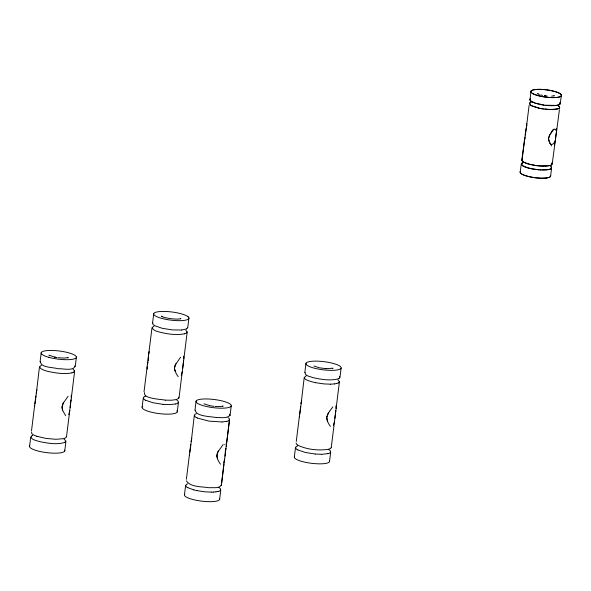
<?xml version="1.0" encoding="UTF-8"?>
<svg xmlns="http://www.w3.org/2000/svg" width="591" height="591" viewBox="0 0 591 591"><rect width="100%" height="100%" fill="white"/><g stroke="black" fill="none" stroke-linecap="round" stroke-linejoin="round"><path stroke-width="0.89" d="M35.8 397.891L39.471 366.73M190.679 446.382L194.343 415.222M300.56 408.551L304.232 377.39M61.989 406.896L62.749 410.605L65.653 415.724M174.508 368.23L175.446 364.625L180.595 357.237M216.86 455.75L217.798 452.145L222.947 444.757M327.621 414.446C325.442 418.502 327.946 423.09 330.413 426.384M174.552 369.02L174.515 367.934M218.138 451.546C215.346 455.691 217.843 460.744 220.524 464.216M326.757 417.623L327.407 420.925M189.46 455.417L190.324 448.643M551.632 145.911L549.165 141.485L548.537 138.449M548.529 138.745L549.364 135.487L553.87 129.133M34.596 406.32L35.844 395.97M299.356 416.98L300.605 406.63M525.273 134.541L525 139.343M148.363 356.942L148.215 360.584M179.007 397.876L187.14 332.452M190.716 444.462L189.755 452.181M223.819 464.304L221.359 485.396L229.493 419.972L226.22 446.301M331.248 447.564L339.382 382.141M66.487 436.904L71.348 397.809L71.171 395.187M151.99 327.702L147.137 366.797L147.248 369.102M183.867 358.781L183.69 356.166M336.109 408.47L335.932 405.854M529.108 105.368L525.791 132.207M551.366 165.044L552.171 164.158L556.641 130.655M35.741 398.925L34.884 403.69M300.531 409.149L299.644 414.35M70.115 407.642L70.506 403.483M182.641 368.621L183.594 360.916M224.994 456.141L225.378 451.975M334.875 418.31L335.836 410.582M526.012 128.631L525.288 134.453M555.533 138.922L555.836 135.804M68.068 396.265L62.919 403.653L62.018 407.923M548.544 138.338L549.948 134.534M148.016 361.98L147.41 364.662M560.142 103.713L559.906 102.908M74.577 370.912L73.41 372.33M187.103 331.883L186.468 332.984L184.436 333.826M186.291 480.838C190.79 487.42 201.945 486.533 209.244 487.745C212.738 487.272 219.527 488.956 221.226 484.997M296.18 443.006L296.261 443.826L297.591 445.119M339.337 381.572L337.889 379.836M521.838 159.814L524.867 137.097M521.897 160.102L522.023 159.762M529.942 99.849L530.083 99.318M187.613 327.769L186.497 328.951M229.825 415.672L229.574 414.202M331.137 447.572L330.908 448.104M521.919 163.064C520.058 168.376 535.084 168.716 538.394 169.868M521.41 163.692L521.484 164.409M529.477 103.248L530.511 104.984M534.678 103.011L531.22 101.401L529.979 100.071L530.984 91.295M558.052 108.751L559.514 108.087L559.382 106.653M559.699 107.754L559.736 107.407M560.128 103.853L559.913 102.612M70.336 403.49L71.075 399.915M225.208 451.982L225.954 448.414M29.594 446.183L30.754 436.845M31.508 430.795L34.61 405.825M40.055 362.047L41.215 352.701M64.744 450.933L65.904 441.588M71.348 397.809L74.621 371.473M75.197 366.789L76.409 357.045M142.113 407.162L143.281 397.817M144.027 391.767L147.137 366.797M152.574 323.018L153.734 313.673M177.263 411.905L178.423 402.56M187.724 327.769L188.928 318.024M184.466 494.682L185.633 485.337M186.379 479.286L189.482 454.316M194.927 410.538L196.086 401.193M219.616 499.425L220.775 490.079M230.076 415.288L231.236 405.943A17.752 4.1 7.1 0 0 206.015 398.947A17.752 4.1 7.1 0 0 203.74 405.818A17.752 4.1 7.1 0 0 231.236 405.943M294.355 456.843L295.515 447.505M296.268 441.455L299.371 416.485M304.816 372.707L305.975 363.362M329.505 461.593L330.665 452.248M339.958 377.45L341.125 368.112A17.752 4.1 7.1 0 0 315.897 361.116A17.752 4.1 7.1 0 0 313.622 367.986A17.752 4.1 7.1 0 0 341.125 368.112M190.494 448.635L190.612 447.55M520.228 171.892L521.306 163.833M550.561 176.251L551.669 167.829M559.433 109.734L556.67 130.456L556.619 128.646M558.103 105.146L560.231 103.735L561.317 95.661M555.895 135.332L556.419 132.281M524.498 140.894L522.112 159.614M62.04 406.423L63.606 402.515M174.559 367.395L175.18 365.201M326.801 417.083L328.559 412.813M36.199 393.059L36.332 392.35M69.76 410.575L68.748 414.646M148.718 354.039L149.213 351.608M182.279 371.547L181.274 375.617M191.07 441.558L191.816 438.323M224.632 459.067L223.627 463.137M300.959 403.727L301.122 402.863M334.521 421.235L333.509 425.306M526.337 126.09L526.854 123.748M555.2 141.456L554.306 144.98M36.383 392.077L36.938 389.831M301.144 402.737L301.705 400.491M525.709 132.768L525.2 134.955M555.341 140.385C554.727 142.32 552.038 146.376 550.029 143.62M550.797 133.234L551.935 131.076M175.239 365.083L176.125 363.487M526.352 126.799L526.995 125.558M327.695 414.313L328.027 413.715M529.92 99.332L530.29 99.066M539.095 108.101C536.968 107.082 527.586 106.291 530.171 102.509M560.238 103.713L559.618 104.489M551.566 168.036L550.871 168.775M339.3 381.949L338.2 382.968M31.633 431.969C30.776 434.607 35.113 435.404 36.797 436.261M229.951 415.451C226.545 418.746 220.746 417.357 216.402 417.556M305.126 372.5C304.291 376.075 310.866 376.556 313.067 377.649C321.378 379.444 330.384 381.129 338.709 378.661M339.626 377.989L339.581 376.541M152.781 322.981L153.032 324.459L154.879 325.796L162.237 328.308L172.254 329.896L181.555 330.029M329.579 411.262L328.094 413.604M218.205 451.435L218.478 451.007M329.704 411.077L332.829 406.926M552.289 130.581L552.6 130.205M552.969 129.828L555.097 129.052L556.567 131.232M67.832 357.917L68.32 357.54L64.227 358.109L57.933 357.695M180.351 318.889L180.846 318.512C179.088 320.145 162.835 318.121 161.476 316.119L161.941 316.746M222.704 406.409L223.199 406.032L220.022 406.578L215.043 406.438M332.593 368.577L333.08 368.2L325.951 368.688M553.974 95.993L554.395 95.676L551.573 96.178M530.09 99.022L530.489 98.882M529.551 103.056L531.058 102.088M551.551 164.933L552.083 164.158L551.743 163.205M559.315 108.035L558.938 108.33M521.484 163.5L523.434 162.407M40.498 361.722C40.58 367.905 53.641 367.203 58.021 368.754C61.804 368.252 74.414 371.606 74.821 365.881M144.529 392.594C142.734 398.866 161.446 399.213 165.236 400.144M195.37 410.213C195.466 416.515 211.512 416.5 216.306 417.549M530.326 102.487L530.999 102.213M559.278 104.614L556.958 105.412M522.259 162.931L523.633 162.451M551.218 165.059L548.891 165.857M550.649 169.115L546.387 170.023L539.782 169.809M32.01 435.633C28.287 439.298 37.994 440.989 40.461 441.78C48.329 443.265 56.825 444.883 64.648 442.46M64.692 442.445L65.867 440.997L64.072 439.083M338.739 378.639L339.249 378.343M330.532 448.451L328.493 449.293M558.717 108.67L553.272 109.653L544.902 109.076M73.365 372.345L71.91 372.855M338.126 383.005L336.671 383.515M41.422 365.238C35.94 368.356 46.497 371.163 49.179 371.665C56.581 373.194 64.353 374.325 71.858 372.869M153.948 326.21C148.962 328.286 156.526 331.647 158.802 331.869C167.054 334.048 175.845 335.37 184.326 333.856M550.613 165.31L545.678 166.182M186.468 328.973L181.629 330.022M32.054 435.619L32.712 435.353M196.301 413.73C193.493 414.099 194.461 417.143 196.64 417.623M306.182 375.898C299.681 379.452 313.725 382.155 315.505 382.68M187.583 483.844C184.887 484.236 185.64 487.243 187.923 487.73M297.472 446.013C294.658 446.412 295.626 449.382 297.812 449.899M557.608 108.877L550.583 109.49M549.298 169.395L551.447 168.531L551.248 166.935M145.748 396.169C142.852 396.302 142.793 399.582 145.571 400.21M176.258 399.605L178.674 398.415L178.785 397.196M175.667 403.956C177.765 403.948 179.753 401.392 176.931 400.262M226.789 421.346C228.909 421.346 230.763 418.768 228 417.667M327.909 453.637C330.509 453.711 331.728 450.645 328.832 449.744M218.02 491.476C220.687 491.549 221.773 488.476 218.943 487.575M176.207 399.619L171.486 400.225L165.332 400.144M175.608 403.963L169.499 404.606L163.109 404.347M336.56 383.544L334.572 383.906M226.678 421.376L222.098 421.959M328.441 449.308C318.15 450.807 307.076 449.611 297.628 445.149M327.85 453.652L321.733 454.294M217.961 491.483L215.974 491.845M557.911 105.102L553.745 105.737M549.202 169.418L542.516 169.935M556.072 105.427L545.427 105.213M548.064 165.864L540.322 165.945M334.506 383.914L330.45 384.18M215.907 491.86L213.381 492.074M211.851 492.126L213.299 492.074M222.017 421.967L208.933 421.117L197.667 418.125M223.959 444.602L224.381 444.676M553.811 105.612C546.645 106.003 539.228 104.932 532.624 102.051M545.685 166.056L543.151 166.078M330.354 384.18L323.957 383.914L315.609 382.695M321.637 454.294L315.35 454.036M211.755 492.126L205.358 491.86L197.002 490.641M549.364 109.631L539.044 108.271L530.622 105.287M543.011 166.204L537.359 165.657M541.223 170.068L536.842 169.521M326.033 368.695L319.435 367.801L313.917 366.028M539.701 166.027L535.956 165.473M163.005 404.34L152.988 402.752L145.622 400.24M315.239 454.028L305.222 452.44L297.864 449.928M547.222 96.052L544.355 95.683M213.927 406.327L209.546 405.633M544.015 105.028L535.697 103.218M543.476 109.069L539.118 108.286M537.256 165.776L530.149 164.357L524.564 162.495M535.416 169.514L531.05 168.731M544.318 95.676L545.279 95.823M535.852 165.591C531.191 164.424 524.786 164.461 521.809 160.161M55.805 357.363L54.675 357.141L56.825 357.533M531.028 168.546L529.676 168.236M54.771 357.163L48.957 355.147L49.422 355.775M209.65 405.655L204.006 403.801M196.906 490.619L193.841 489.895M542.545 95.336L540.876 94.922M529.543 168.383L522.555 165.731M193.759 489.873L187.975 487.76M36.797 436.261L45.884 438.404L55.975 439.298L63.68 438.648L65.771 437.791L66.355 436.505M539.398 94.457L537.611 93.563L538.002 94.028M196.692 417.652L197.608 418.096M532.676 102.206L531.161 101.253M524.616 162.651L523.094 161.698M558.126 105.545L558.916 106.099M185.855 330.303L187.096 331.839M73.092 369.146L74.577 370.889M558.443 105.855L558.953 106.232M550.384 166.3L551.226 166.913M522.444 165.428L521.498 164.438M531.191 101.379L530.046 100.234M523.124 161.823L521.993 160.7M559.005 106.277L559.544 106.845M178.172 376.696L176.251 373.756L174.552 368.954M551.314 167.09L551.566 167.475M551.854 163.057L552.105 163.441M549.829 143.207L549.645 142.675M175.158 371.222L174.737 369.973M62.631 410.235L62.107 408.536M217.518 458.756L216.86 455.927M548.928 140.806L549.076 141.19M548.891 140.724L548.574 139.328M174.633 369.515L174.737 369.959M226.043 443.686L226.242 444.772M174.508 368.407L174.537 368.828M329.423 460.773A17.752 4.1 7.1 0 1 311.487 463.3A17.752 4.1 7.1 0 1 294.569 456.466M219.534 498.605A17.752 4.1 7.1 0 1 199.012 500.769A17.767 4.107 7.1 0 1 189.881 498.612A17.752 4.1 7.1 0 1 184.68 494.298M64.663 450.113A17.752 4.107 7.1 0 1 46.719 452.64A17.752 4.107 7.1 0 1 29.801 445.806M176.886 410.649A17.752 4.107 7.1 0 1 159.238 413.611A17.752 4.107 7.1 0 1 142.712 406.431M550.494 175.534A15.336 3.605 7.6 0 1 534.995 177.655A15.336 3.605 7.6 0 1 520.412 171.553M546.335 177.987A16.267 3.827 7.6 0 0 550.088 176.879A16.105 3.79 7.6 0 0 550.642 176.229A15.898 3.738 7.6 0 0 550.605 175.49M561.361 94.9A15.662 3.679 7.6 0 0 560.741 94.109A15.351 3.612 7.6 0 0 558.776 92.89A15.167 3.568 7.6 0 0 557.867 92.492A14.93 3.509 7.6 0 0 547.48 89.928A15.167 3.568 7.6 0 0 544.481 89.573A15.351 3.612 7.6 0 0 541.541 89.374A15.662 3.679 7.6 0 0 538.785 89.33A15.898 3.738 7.6 0 0 536.31 89.448M561.45 95.277A16.105 3.79 7.6 0 1 560.837 96.281A16.267 3.827 7.6 0 1 557.084 97.397A16.105 3.79 7.6 0 1 554.823 97.574A15.898 3.738 7.6 0 1 552.164 97.626A15.662 3.679 7.6 0 1 549.298 97.5A15.351 3.612 7.6 0 1 546.32 97.219A15.167 3.568 7.6 0 1 544.813 97.027A14.93 3.509 7.6 0 1 534.427 94.464A15.167 3.568 7.6 0 1 532.735 93.659M561.243 94.937A15.898 3.738 7.6 0 1 561.332 95.314M536.273 89.455A16.105 3.79 7.6 0 0 534.175 89.729A16.267 3.827 7.6 0 0 531.102 90.984A16.105 3.79 7.6 0 0 530.844 91.679A15.898 3.738 7.6 0 0 530.932 92.056A15.662 3.679 7.6 0 0 531.553 92.846M546.365 177.98A16.105 3.79 7.6 0 1 544.067 178.172M544.038 178.179A15.898 3.738 7.6 0 1 541.408 178.216A15.662 3.679 7.6 0 1 538.549 178.09A15.351 3.612 7.6 0 1 537.064 177.972A15.167 3.568 7.6 0 1 532.572 177.389A14.93 3.509 7.6 0 1 523.67 175.054A15.167 3.568 7.6 0 1 522.762 174.655A15.351 3.612 7.6 0 1 520.804 173.436A15.662 3.679 7.6 0 1 520.42 173.037A15.898 3.738 7.6 0 1 520.095 172.276A16.105 3.79 7.6 0 1 520.353 171.582M48.861 357.326A17.752 4.107 7.1 0 0 76.365 357.452A17.752 4.107 7.1 0 0 51.144 350.448A17.752 4.107 7.1 0 0 48.861 357.326M188.049 316.724A17.752 4.107 7.1 0 0 158.558 311.693A17.767 4.107 7.1 0 0 153.941 313.289A17.752 4.107 7.1 0 0 159.149 317.611A17.767 4.107 7.1 0 0 168.28 319.768A17.752 4.107 7.1 0 0 188.049 316.724M559.625 93.489A15.336 3.605 7.6 0 0 535.143 89.581A15.359 3.612 7.6 0 0 531.169 90.962A15.336 3.605 7.6 0 0 548.478 97.367A15.336 3.605 7.6 0 0 559.625 93.489"/></g></svg>
